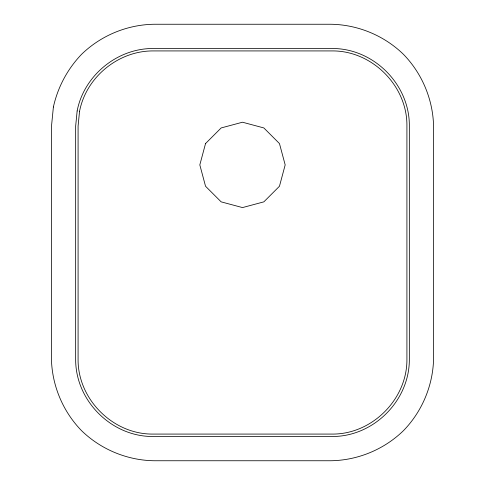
<?xml version="1.0" encoding="UTF-8"?>
<svg xmlns="http://www.w3.org/2000/svg" width="485" height="485" viewBox="0 0 485 485"><rect width="100%" height="100%" fill="white"/><g stroke="black" fill="none" stroke-linecap="round" stroke-linejoin="round"><path stroke-width="0.73" d="M53.386 107.009L51.41 127.07L51.41 357.93C51.786 384.963 62.674 411.256 81.522 430.638C100.904 449.486 127.197 460.374 154.23 460.75L330.77 460.75C357.803 460.374 384.096 449.486 403.478 430.638C422.326 411.256 433.214 384.963 433.59 357.93L433.59 127.07C433.214 100.037 422.326 73.744 403.478 54.362C384.096 35.514 357.803 24.626 330.77 24.25L154.23 24.25C127.197 24.626 100.904 35.514 81.522 54.362C67.5 69.009 57.77 87.209 53.386 107.009M77.151 110.962L75.66 126.1L75.66 358.9C75.205 400.61 111.55 436.955 153.26 436.5L331.74 436.5C373.45 436.955 409.795 400.61 409.34 358.9L409.34 126.1C409.795 84.39 373.45 48.045 331.74 48.5L153.26 48.5C117.225 48.251 83.941 75.569 77.151 110.962M79.528 111.435L78.085 126.1L78.085 358.9C77.485 399.1 113.06 434.675 153.26 434.075L331.74 434.075C371.94 434.675 407.515 399.1 406.915 358.9L406.915 126.1C407.515 85.9 371.94 50.325 331.74 50.925L153.26 50.925C118.352 50.689 86.106 77.145 79.528 111.435M205.537 143.56L199.82 164.9L205.537 186.24L221.16 201.863L242.5 207.58L263.84 201.863L279.463 186.24L285.18 164.9L279.463 143.56L263.84 127.937L242.5 122.22L221.16 127.937L205.537 143.56"/></g></svg>
